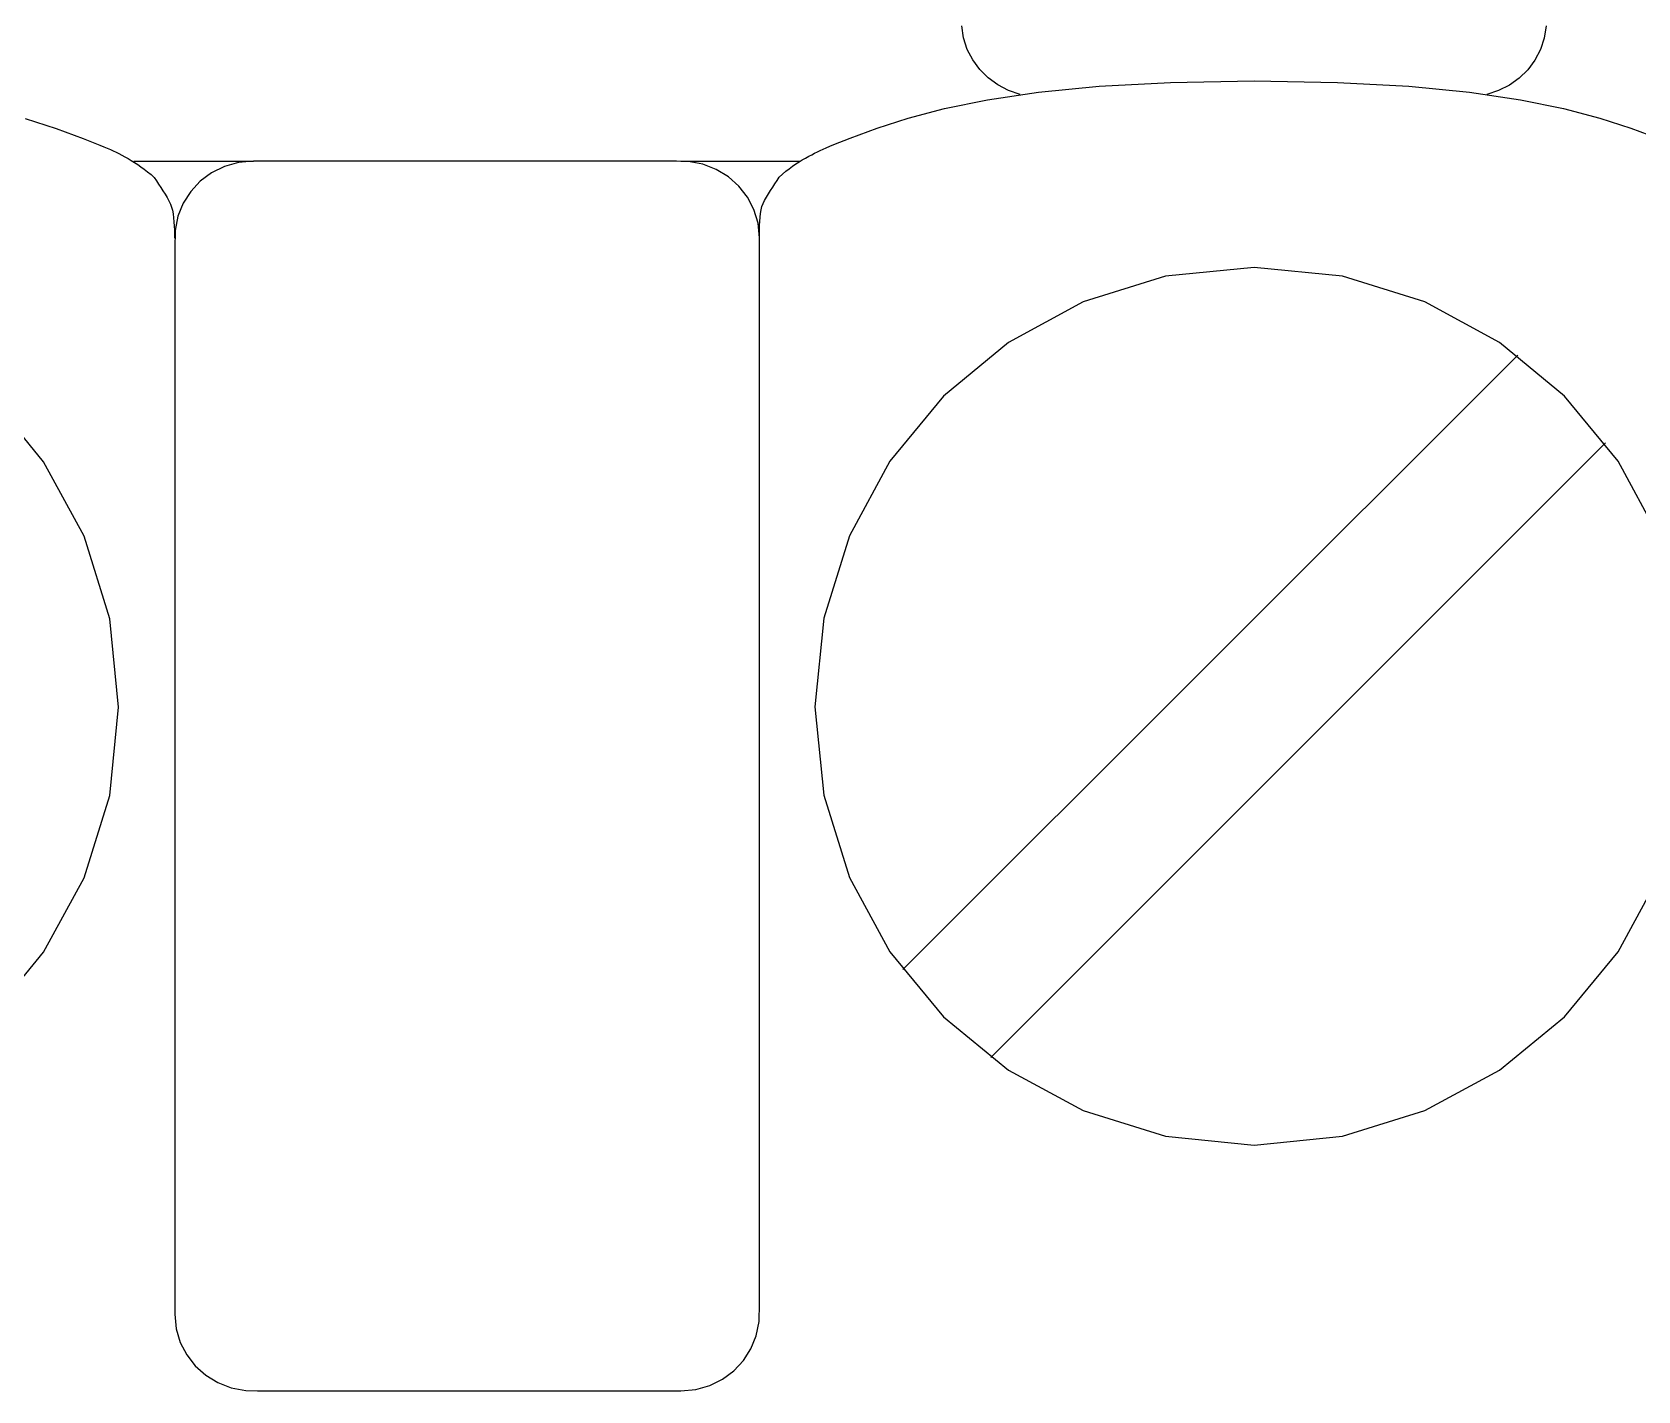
# Model space of a CAD drawing. Extents: x 1 to 47.7, y 0.2 to 35.
# Drawn here: x 28.505 to 29.117, y 10.971 to 11.489 of the extents above; entities that cross this region are included whole.
import ezdxf

# ---------------------------------------------------------------- set-up
doc = ezdxf.new("R2010")
doc.units = 0
doc.header["$MEASUREMENT"] = 0
for name, color, linetype in [('5_1___24__TARGET_LEDS___12', 7, 'CONTINUOUS'), ('6_2___8__INDEPENDENT_INPUT', 7, 'CONTINUOUS'), ('6_3___8__OPTOISO_INDEPENDE', 7, 'CONTINUOUS'), ('6_4___24__OPTOISO_INDEPEND', 7, 'CONTINUOUS'), ('6_5___8__INDEPENDENT_INPUT', 7, 'CONTINUOUS'), ('6_6___8__INDEPENDENT_INPUT', 7, 'CONTINUOUS'), ('6_7___8__OPTOISO_INDEPENDE', 7, 'CONTINUOUS'), ('6_8___8__OPTOISO_INDEPENDE', 7, 'CONTINUOUS')]:
    doc.layers.add(name, color=color, linetype=linetype)

msp = doc.modelspace()

# ---------------------------------------------------------------- linework, layer by layer
at = {"layer": '5_1___24__TARGET_LEDS___12'}
for points in [[(28.88194, 11.46545), (28.8775, 11.46695), (28.87341, 11.46907), (28.86973, 11.47176), (28.86652, 11.47495), (28.86384, 11.47859), (28.86175, 11.48262), (28.86031, 11.48699), (28.8596, 11.49163)], [(29.0823, 11.49161), (29.08157, 11.48695), (29.08012, 11.48257), (29.07801, 11.47853), (29.0753, 11.47488), (29.07205, 11.4717), (29.06833, 11.46902), (29.0642, 11.46692), (29.05972, 11.46545)], [(28.78252, 11.41079), (28.78253, 11.41229), (28.78255, 11.41385), (28.7826, 11.41546), (28.78268, 11.41706), (28.7828, 11.41862), (28.78297, 11.4201), (28.7832, 11.42147), (28.78349, 11.4227), (28.78391, 11.42384), (28.78451, 11.42508), (28.7852, 11.42634), (28.78595, 11.4276), (28.78676, 11.42887), (28.7876, 11.43014), (28.78844, 11.43141), (28.78927, 11.43267), (28.79006, 11.43392), (28.79129, 11.43508), (28.7926, 11.43614), (28.79388, 11.43713), (28.79514, 11.43806), (28.79638, 11.43893), (28.79761, 11.43974), (28.79884, 11.44049), (28.80007, 11.4412), (28.80131, 11.44187), (28.80248, 11.44248), (28.80357, 11.44305), (28.80463, 11.44357), (28.80569, 11.44408), (28.8068, 11.44459), (28.808, 11.44512), (28.80933, 11.44568), (28.81083, 11.4463), (28.81714, 11.44878), (28.82742, 11.45259), (28.83921, 11.45641), (28.85303, 11.46008), (28.86941, 11.46343), (28.88887, 11.46632), (28.91194, 11.46858), (28.93914, 11.47005), (28.971, 11.47057), (29.00286, 11.47005), (29.03006, 11.46858), (29.05313, 11.46632), (29.07258, 11.46343), (29.08896, 11.46008), (29.10278, 11.45641), (29.11456, 11.45259), (29.12484, 11.44878)], [(28.50276, 11.45623), (28.51455, 11.45242), (28.52483, 11.44861), (28.53115, 11.44612), (28.53265, 11.44551), (28.53397, 11.44494), (28.53517, 11.44441), (28.53628, 11.4439), (28.53734, 11.4434), (28.5384, 11.44287), (28.53949, 11.44231), (28.54066, 11.44169), (28.5419, 11.44103), (28.54313, 11.44032), (28.54436, 11.43956), (28.54559, 11.43875), (28.54683, 11.43789), (28.54809, 11.43696), (28.54937, 11.43596), (28.55069, 11.4349), (28.55191, 11.43374), (28.55271, 11.4325), (28.55353, 11.43124), (28.55438, 11.42997), (28.55521, 11.4287), (28.55602, 11.42743), (28.55678, 11.42616), (28.55746, 11.42491), (28.55806, 11.42366), (28.55848, 11.42252), (28.55879, 11.4213), (28.55905, 11.41992), (28.55925, 11.41844), (28.55941, 11.41688), (28.55953, 11.41528), (28.55961, 11.41368), (28.55965, 11.41211), (28.55967, 11.41061)], [(28.54413, 11.44003), (28.58968, 11.44003)], [(28.75253, 11.44003), (28.79808, 11.44003)], [(29.12518, 11.2972), (29.10976, 11.32564), (29.08933, 11.35043), (29.06457, 11.37089), (29.03616, 11.38635), (29.00477, 11.39612), (28.97107, 11.39953), (28.93732, 11.39612), (28.90588, 11.38635), (28.87744, 11.37089), (28.85267, 11.35043), (28.83223, 11.32564), (28.81679, 11.2972), (28.80704, 11.26578), (28.80364, 11.23208), (28.80704, 11.19839), (28.81679, 11.16703), (28.83223, 11.13865), (28.85267, 11.11392), (28.87744, 11.09353), (28.90588, 11.07813), (28.93732, 11.0684), (28.97107, 11.065), (29.00477, 11.0684), (29.03616, 11.07813), (29.06457, 11.09353), (29.08933, 11.11392), (29.10976, 11.13865), (29.12518, 11.16703)], [(28.83722, 11.13184), (29.07149, 11.36611)], [(28.48931, 11.11375), (28.50974, 11.13847), (28.52517, 11.16685), (28.53492, 11.19822), (28.53832, 11.2319), (28.53492, 11.26561), (28.52517, 11.29702), (28.50974, 11.32546), (28.48931, 11.35025)], [(28.87065, 11.09842), (29.10491, 11.33269)]]:
    msp.add_lwpolyline(points, dxfattribs=at)
msp.add_lwpolyline([(28.78252, 11.41079), (28.78198, 11.41635), (28.78043, 11.42156), (28.77796, 11.42631), (28.77468, 11.43052), (28.77068, 11.43408), (28.76607, 11.43689), (28.76095, 11.43886), (28.75542, 11.4399), (28.75091, 11.44003), (28.73911, 11.44003), (28.71856, 11.44003), (28.69244, 11.44003), (28.66393, 11.44003), (28.63622, 11.44003), (28.61248, 11.44003), (28.59591, 11.44003), (28.58968, 11.44003), (28.58398, 11.4395), (28.57864, 11.43799), (28.57376, 11.43558), (28.56945, 11.43238), (28.56579, 11.42849), (28.5629, 11.424), (28.56088, 11.419), (28.55981, 11.41361), (28.55968, 11.40669), (28.55968, 11.37697), (28.55968, 11.32519), (28.55968, 11.25939), (28.55968, 11.18757), (28.55968, 11.11776), (28.55968, 11.05797), (28.55968, 11.01622), (28.55968, 11.00052), (28.56022, 10.99496), (28.56177, 10.98975), (28.56425, 10.985), (28.56753, 10.98079), (28.57153, 10.97723), (28.57614, 10.97442), (28.58126, 10.97245), (28.58679, 10.97141), (28.5913, 10.97128), (28.6031, 10.97128), (28.62366, 10.97128), (28.64978, 10.97128), (28.67828, 10.97128), (28.70599, 10.97128), (28.72973, 10.97128), (28.7463, 10.97128), (28.75253, 10.97128), (28.75823, 10.97181), (28.76357, 10.97332), (28.76845, 10.97573), (28.77276, 10.97893), (28.77641, 10.98282), (28.7793, 10.98731), (28.78133, 10.99231), (28.78239, 10.9977), (28.78252, 11.00461), (28.78252, 11.03434), (28.78252, 11.08611), (28.78252, 11.15192), (28.78252, 11.22373), (28.78252, 11.29354), (28.78252, 11.35333), (28.78252, 11.39509)], close=True, dxfattribs=at)
at = {"layer": '6_2___8__INDEPENDENT_INPUT'}
for points in [[(28.88194, 11.46545), (28.8775, 11.46695), (28.87341, 11.46907), (28.86973, 11.47176), (28.86652, 11.47495), (28.86384, 11.47859), (28.86175, 11.48262), (28.86031, 11.48699), (28.8596, 11.49163)], [(29.0823, 11.49161), (29.08157, 11.48695), (29.08012, 11.48257), (29.07801, 11.47853), (29.0753, 11.47488), (29.07205, 11.4717), (29.06833, 11.46902), (29.0642, 11.46692), (29.05972, 11.46545)], [(28.78252, 11.41079), (28.78253, 11.41229), (28.78255, 11.41385), (28.7826, 11.41546), (28.78268, 11.41706), (28.7828, 11.41862), (28.78297, 11.4201), (28.7832, 11.42147), (28.78349, 11.4227), (28.78391, 11.42384), (28.78451, 11.42508), (28.7852, 11.42634), (28.78595, 11.4276), (28.78676, 11.42887), (28.7876, 11.43014), (28.78844, 11.43141), (28.78927, 11.43267), (28.79006, 11.43392), (28.79129, 11.43508), (28.7926, 11.43614), (28.79388, 11.43713), (28.79514, 11.43806), (28.79638, 11.43893), (28.79761, 11.43974), (28.79884, 11.44049), (28.80007, 11.4412), (28.80131, 11.44187), (28.80248, 11.44248), (28.80357, 11.44305), (28.80463, 11.44357), (28.80569, 11.44408), (28.8068, 11.44459), (28.808, 11.44512), (28.80933, 11.44568), (28.81083, 11.4463), (28.81714, 11.44878), (28.82742, 11.45259), (28.83921, 11.45641), (28.85303, 11.46008), (28.86941, 11.46343), (28.88887, 11.46632), (28.91194, 11.46858), (28.93914, 11.47005), (28.971, 11.47057), (29.00286, 11.47005), (29.03006, 11.46858), (29.05313, 11.46632), (29.07258, 11.46343), (29.08896, 11.46008), (29.10278, 11.45641), (29.11456, 11.45259), (29.12484, 11.44878)], [(28.50276, 11.45623), (28.51455, 11.45242), (28.52483, 11.44861), (28.53115, 11.44612), (28.53265, 11.44551), (28.53397, 11.44494), (28.53517, 11.44441), (28.53628, 11.4439), (28.53734, 11.4434), (28.5384, 11.44287), (28.53949, 11.44231), (28.54066, 11.44169), (28.5419, 11.44103), (28.54313, 11.44032), (28.54436, 11.43956), (28.54559, 11.43875), (28.54683, 11.43789), (28.54809, 11.43696), (28.54937, 11.43596), (28.55069, 11.4349), (28.55191, 11.43374), (28.55271, 11.4325), (28.55353, 11.43124), (28.55438, 11.42997), (28.55521, 11.4287), (28.55602, 11.42743), (28.55678, 11.42616), (28.55746, 11.42491), (28.55806, 11.42366), (28.55848, 11.42252), (28.55879, 11.4213), (28.55905, 11.41992), (28.55925, 11.41844), (28.55941, 11.41688), (28.55953, 11.41528), (28.55961, 11.41368), (28.55965, 11.41211), (28.55967, 11.41061)], [(28.54413, 11.44003), (28.58968, 11.44003)], [(28.75253, 11.44003), (28.79808, 11.44003)], [(29.12518, 11.2972), (29.10976, 11.32564), (29.08933, 11.35043), (29.06457, 11.37089), (29.03616, 11.38635), (29.00477, 11.39612), (28.97107, 11.39953), (28.93732, 11.39612), (28.90588, 11.38635), (28.87744, 11.37089), (28.85267, 11.35043), (28.83223, 11.32564), (28.81679, 11.2972), (28.80704, 11.26578), (28.80364, 11.23208), (28.80704, 11.19839), (28.81679, 11.16703), (28.83223, 11.13865), (28.85267, 11.11392), (28.87744, 11.09353), (28.90588, 11.07813), (28.93732, 11.0684), (28.97107, 11.065), (29.00477, 11.0684), (29.03616, 11.07813), (29.06457, 11.09353), (29.08933, 11.11392), (29.10976, 11.13865), (29.12518, 11.16703)], [(28.83722, 11.13184), (29.07149, 11.36611)], [(28.48931, 11.11375), (28.50974, 11.13847), (28.52517, 11.16685), (28.53492, 11.19822), (28.53832, 11.2319), (28.53492, 11.26561), (28.52517, 11.29702), (28.50974, 11.32546), (28.48931, 11.35025)], [(28.87065, 11.09842), (29.10491, 11.33269)]]:
    msp.add_lwpolyline(points, dxfattribs=at)
msp.add_lwpolyline([(28.78252, 11.41079), (28.78198, 11.41635), (28.78043, 11.42156), (28.77796, 11.42631), (28.77468, 11.43052), (28.77068, 11.43408), (28.76607, 11.43689), (28.76095, 11.43886), (28.75542, 11.4399), (28.75091, 11.44003), (28.73911, 11.44003), (28.71856, 11.44003), (28.69244, 11.44003), (28.66393, 11.44003), (28.63622, 11.44003), (28.61248, 11.44003), (28.59591, 11.44003), (28.58968, 11.44003), (28.58398, 11.4395), (28.57864, 11.43799), (28.57376, 11.43558), (28.56945, 11.43238), (28.56579, 11.42849), (28.5629, 11.424), (28.56088, 11.419), (28.55981, 11.41361), (28.55968, 11.40669), (28.55968, 11.37697), (28.55968, 11.32519), (28.55968, 11.25939), (28.55968, 11.18757), (28.55968, 11.11776), (28.55968, 11.05797), (28.55968, 11.01622), (28.55968, 11.00052), (28.56022, 10.99496), (28.56177, 10.98975), (28.56425, 10.985), (28.56753, 10.98079), (28.57153, 10.97723), (28.57614, 10.97442), (28.58126, 10.97245), (28.58679, 10.97141), (28.5913, 10.97128), (28.6031, 10.97128), (28.62366, 10.97128), (28.64978, 10.97128), (28.67828, 10.97128), (28.70599, 10.97128), (28.72973, 10.97128), (28.7463, 10.97128), (28.75253, 10.97128), (28.75823, 10.97181), (28.76357, 10.97332), (28.76845, 10.97573), (28.77276, 10.97893), (28.77641, 10.98282), (28.7793, 10.98731), (28.78133, 10.99231), (28.78239, 10.9977), (28.78252, 11.00461), (28.78252, 11.03434), (28.78252, 11.08611), (28.78252, 11.15192), (28.78252, 11.22373), (28.78252, 11.29354), (28.78252, 11.35333), (28.78252, 11.39509)], close=True, dxfattribs=at)
at = {"layer": '6_3___8__OPTOISO_INDEPENDE'}
for points in [[(28.88194, 11.46545), (28.8775, 11.46695), (28.87341, 11.46907), (28.86973, 11.47176), (28.86652, 11.47495), (28.86384, 11.47859), (28.86175, 11.48262), (28.86031, 11.48699), (28.8596, 11.49163)], [(29.0823, 11.49161), (29.08157, 11.48695), (29.08012, 11.48257), (29.07801, 11.47853), (29.0753, 11.47488), (29.07205, 11.4717), (29.06833, 11.46902), (29.0642, 11.46692), (29.05972, 11.46545)], [(28.78252, 11.41079), (28.78253, 11.41229), (28.78255, 11.41385), (28.7826, 11.41546), (28.78268, 11.41706), (28.7828, 11.41862), (28.78297, 11.4201), (28.7832, 11.42147), (28.78349, 11.4227), (28.78391, 11.42384), (28.78451, 11.42508), (28.7852, 11.42634), (28.78595, 11.4276), (28.78676, 11.42887), (28.7876, 11.43014), (28.78844, 11.43141), (28.78927, 11.43267), (28.79006, 11.43392), (28.79129, 11.43508), (28.7926, 11.43614), (28.79388, 11.43713), (28.79514, 11.43806), (28.79638, 11.43893), (28.79761, 11.43974), (28.79884, 11.44049), (28.80007, 11.4412), (28.80131, 11.44187), (28.80248, 11.44248), (28.80357, 11.44305), (28.80463, 11.44357), (28.80569, 11.44408), (28.8068, 11.44459), (28.808, 11.44512), (28.80933, 11.44568), (28.81083, 11.4463), (28.81714, 11.44878), (28.82742, 11.45259), (28.83921, 11.45641), (28.85303, 11.46008), (28.86941, 11.46343), (28.88887, 11.46632), (28.91194, 11.46858), (28.93914, 11.47005), (28.971, 11.47057), (29.00286, 11.47005), (29.03006, 11.46858), (29.05313, 11.46632), (29.07258, 11.46343), (29.08896, 11.46008), (29.10278, 11.45641), (29.11456, 11.45259), (29.12484, 11.44878)], [(28.50276, 11.45623), (28.51455, 11.45242), (28.52483, 11.44861), (28.53115, 11.44612), (28.53265, 11.44551), (28.53397, 11.44494), (28.53517, 11.44441), (28.53628, 11.4439), (28.53734, 11.4434), (28.5384, 11.44287), (28.53949, 11.44231), (28.54066, 11.44169), (28.5419, 11.44103), (28.54313, 11.44032), (28.54436, 11.43956), (28.54559, 11.43875), (28.54683, 11.43789), (28.54809, 11.43696), (28.54937, 11.43596), (28.55069, 11.4349), (28.55191, 11.43374), (28.55271, 11.4325), (28.55353, 11.43124), (28.55438, 11.42997), (28.55521, 11.4287), (28.55602, 11.42743), (28.55678, 11.42616), (28.55746, 11.42491), (28.55806, 11.42366), (28.55848, 11.42252), (28.55879, 11.4213), (28.55905, 11.41992), (28.55925, 11.41844), (28.55941, 11.41688), (28.55953, 11.41528), (28.55961, 11.41368), (28.55965, 11.41211), (28.55967, 11.41061)], [(28.54413, 11.44003), (28.58968, 11.44003)], [(28.75253, 11.44003), (28.79808, 11.44003)], [(29.12518, 11.2972), (29.10976, 11.32564), (29.08933, 11.35043), (29.06457, 11.37089), (29.03616, 11.38635), (29.00477, 11.39612), (28.97107, 11.39953), (28.93732, 11.39612), (28.90588, 11.38635), (28.87744, 11.37089), (28.85267, 11.35043), (28.83223, 11.32564), (28.81679, 11.2972), (28.80704, 11.26578), (28.80364, 11.23208), (28.80704, 11.19839), (28.81679, 11.16703), (28.83223, 11.13865), (28.85267, 11.11392), (28.87744, 11.09353), (28.90588, 11.07813), (28.93732, 11.0684), (28.97107, 11.065), (29.00477, 11.0684), (29.03616, 11.07813), (29.06457, 11.09353), (29.08933, 11.11392), (29.10976, 11.13865), (29.12518, 11.16703)], [(28.83722, 11.13184), (29.07149, 11.36611)], [(28.48931, 11.11375), (28.50974, 11.13847), (28.52517, 11.16685), (28.53492, 11.19822), (28.53832, 11.2319), (28.53492, 11.26561), (28.52517, 11.29702), (28.50974, 11.32546), (28.48931, 11.35025)], [(28.87065, 11.09842), (29.10491, 11.33269)]]:
    msp.add_lwpolyline(points, dxfattribs=at)
msp.add_lwpolyline([(28.78252, 11.41079), (28.78198, 11.41635), (28.78043, 11.42156), (28.77796, 11.42631), (28.77468, 11.43052), (28.77068, 11.43408), (28.76607, 11.43689), (28.76095, 11.43886), (28.75542, 11.4399), (28.75091, 11.44003), (28.73911, 11.44003), (28.71856, 11.44003), (28.69244, 11.44003), (28.66393, 11.44003), (28.63622, 11.44003), (28.61248, 11.44003), (28.59591, 11.44003), (28.58968, 11.44003), (28.58398, 11.4395), (28.57864, 11.43799), (28.57376, 11.43558), (28.56945, 11.43238), (28.56579, 11.42849), (28.5629, 11.424), (28.56088, 11.419), (28.55981, 11.41361), (28.55968, 11.40669), (28.55968, 11.37697), (28.55968, 11.32519), (28.55968, 11.25939), (28.55968, 11.18757), (28.55968, 11.11776), (28.55968, 11.05797), (28.55968, 11.01622), (28.55968, 11.00052), (28.56022, 10.99496), (28.56177, 10.98975), (28.56425, 10.985), (28.56753, 10.98079), (28.57153, 10.97723), (28.57614, 10.97442), (28.58126, 10.97245), (28.58679, 10.97141), (28.5913, 10.97128), (28.6031, 10.97128), (28.62366, 10.97128), (28.64978, 10.97128), (28.67828, 10.97128), (28.70599, 10.97128), (28.72973, 10.97128), (28.7463, 10.97128), (28.75253, 10.97128), (28.75823, 10.97181), (28.76357, 10.97332), (28.76845, 10.97573), (28.77276, 10.97893), (28.77641, 10.98282), (28.7793, 10.98731), (28.78133, 10.99231), (28.78239, 10.9977), (28.78252, 11.00461), (28.78252, 11.03434), (28.78252, 11.08611), (28.78252, 11.15192), (28.78252, 11.22373), (28.78252, 11.29354), (28.78252, 11.35333), (28.78252, 11.39509)], close=True, dxfattribs=at)
at = {"layer": '6_4___24__OPTOISO_INDEPEND'}
for points in [[(28.88194, 11.46545), (28.8775, 11.46695), (28.87341, 11.46907), (28.86973, 11.47176), (28.86652, 11.47495), (28.86384, 11.47859), (28.86175, 11.48262), (28.86031, 11.48699), (28.8596, 11.49163)], [(29.0823, 11.49161), (29.08157, 11.48695), (29.08012, 11.48257), (29.07801, 11.47853), (29.0753, 11.47488), (29.07205, 11.4717), (29.06833, 11.46902), (29.0642, 11.46692), (29.05972, 11.46545)], [(28.78252, 11.41079), (28.78253, 11.41229), (28.78255, 11.41385), (28.7826, 11.41546), (28.78268, 11.41706), (28.7828, 11.41862), (28.78297, 11.4201), (28.7832, 11.42147), (28.78349, 11.4227), (28.78391, 11.42384), (28.78451, 11.42508), (28.7852, 11.42634), (28.78595, 11.4276), (28.78676, 11.42887), (28.7876, 11.43014), (28.78844, 11.43141), (28.78927, 11.43267), (28.79006, 11.43392), (28.79129, 11.43508), (28.7926, 11.43614), (28.79388, 11.43713), (28.79514, 11.43806), (28.79638, 11.43893), (28.79761, 11.43974), (28.79884, 11.44049), (28.80007, 11.4412), (28.80131, 11.44187), (28.80248, 11.44248), (28.80357, 11.44305), (28.80463, 11.44357), (28.80569, 11.44408), (28.8068, 11.44459), (28.808, 11.44512), (28.80933, 11.44568), (28.81083, 11.4463), (28.81714, 11.44878), (28.82742, 11.45259), (28.83921, 11.45641), (28.85303, 11.46008), (28.86941, 11.46343), (28.88887, 11.46632), (28.91194, 11.46858), (28.93914, 11.47005), (28.971, 11.47057), (29.00286, 11.47005), (29.03006, 11.46858), (29.05313, 11.46632), (29.07258, 11.46343), (29.08896, 11.46008), (29.10278, 11.45641), (29.11456, 11.45259), (29.12484, 11.44878)], [(28.50276, 11.45623), (28.51455, 11.45242), (28.52483, 11.44861), (28.53115, 11.44612), (28.53265, 11.44551), (28.53397, 11.44494), (28.53517, 11.44441), (28.53628, 11.4439), (28.53734, 11.4434), (28.5384, 11.44287), (28.53949, 11.44231), (28.54066, 11.44169), (28.5419, 11.44103), (28.54313, 11.44032), (28.54436, 11.43956), (28.54559, 11.43875), (28.54683, 11.43789), (28.54809, 11.43696), (28.54937, 11.43596), (28.55069, 11.4349), (28.55191, 11.43374), (28.55271, 11.4325), (28.55353, 11.43124), (28.55438, 11.42997), (28.55521, 11.4287), (28.55602, 11.42743), (28.55678, 11.42616), (28.55746, 11.42491), (28.55806, 11.42366), (28.55848, 11.42252), (28.55879, 11.4213), (28.55905, 11.41992), (28.55925, 11.41844), (28.55941, 11.41688), (28.55953, 11.41528), (28.55961, 11.41368), (28.55965, 11.41211), (28.55967, 11.41061)], [(28.54413, 11.44003), (28.58968, 11.44003)], [(28.75253, 11.44003), (28.79808, 11.44003)], [(29.12518, 11.2972), (29.10976, 11.32564), (29.08933, 11.35043), (29.06457, 11.37089), (29.03616, 11.38635), (29.00477, 11.39612), (28.97107, 11.39953), (28.93732, 11.39612), (28.90588, 11.38635), (28.87744, 11.37089), (28.85267, 11.35043), (28.83223, 11.32564), (28.81679, 11.2972), (28.80704, 11.26578), (28.80364, 11.23208), (28.80704, 11.19839), (28.81679, 11.16703), (28.83223, 11.13865), (28.85267, 11.11392), (28.87744, 11.09353), (28.90588, 11.07813), (28.93732, 11.0684), (28.97107, 11.065), (29.00477, 11.0684), (29.03616, 11.07813), (29.06457, 11.09353), (29.08933, 11.11392), (29.10976, 11.13865), (29.12518, 11.16703)], [(28.83722, 11.13184), (29.07149, 11.36611)], [(28.48931, 11.11375), (28.50974, 11.13847), (28.52517, 11.16685), (28.53492, 11.19822), (28.53832, 11.2319), (28.53492, 11.26561), (28.52517, 11.29702), (28.50974, 11.32546), (28.48931, 11.35025)], [(28.87065, 11.09842), (29.10491, 11.33269)]]:
    msp.add_lwpolyline(points, dxfattribs=at)
msp.add_lwpolyline([(28.78252, 11.41079), (28.78198, 11.41635), (28.78043, 11.42156), (28.77796, 11.42631), (28.77468, 11.43052), (28.77068, 11.43408), (28.76607, 11.43689), (28.76095, 11.43886), (28.75542, 11.4399), (28.75091, 11.44003), (28.73911, 11.44003), (28.71856, 11.44003), (28.69244, 11.44003), (28.66393, 11.44003), (28.63622, 11.44003), (28.61248, 11.44003), (28.59591, 11.44003), (28.58968, 11.44003), (28.58398, 11.4395), (28.57864, 11.43799), (28.57376, 11.43558), (28.56945, 11.43238), (28.56579, 11.42849), (28.5629, 11.424), (28.56088, 11.419), (28.55981, 11.41361), (28.55968, 11.40669), (28.55968, 11.37697), (28.55968, 11.32519), (28.55968, 11.25939), (28.55968, 11.18757), (28.55968, 11.11776), (28.55968, 11.05797), (28.55968, 11.01622), (28.55968, 11.00052), (28.56022, 10.99496), (28.56177, 10.98975), (28.56425, 10.985), (28.56753, 10.98079), (28.57153, 10.97723), (28.57614, 10.97442), (28.58126, 10.97245), (28.58679, 10.97141), (28.5913, 10.97128), (28.6031, 10.97128), (28.62366, 10.97128), (28.64978, 10.97128), (28.67828, 10.97128), (28.70599, 10.97128), (28.72973, 10.97128), (28.7463, 10.97128), (28.75253, 10.97128), (28.75823, 10.97181), (28.76357, 10.97332), (28.76845, 10.97573), (28.77276, 10.97893), (28.77641, 10.98282), (28.7793, 10.98731), (28.78133, 10.99231), (28.78239, 10.9977), (28.78252, 11.00461), (28.78252, 11.03434), (28.78252, 11.08611), (28.78252, 11.15192), (28.78252, 11.22373), (28.78252, 11.29354), (28.78252, 11.35333), (28.78252, 11.39509)], close=True, dxfattribs=at)
at = {"layer": '6_5___8__INDEPENDENT_INPUT'}
for points in [[(28.88194, 11.46545), (28.8775, 11.46695), (28.87341, 11.46907), (28.86973, 11.47176), (28.86652, 11.47495), (28.86384, 11.47859), (28.86175, 11.48262), (28.86031, 11.48699), (28.8596, 11.49163)], [(29.0823, 11.49161), (29.08157, 11.48695), (29.08012, 11.48257), (29.07801, 11.47853), (29.0753, 11.47488), (29.07205, 11.4717), (29.06833, 11.46902), (29.0642, 11.46692), (29.05972, 11.46545)], [(28.78252, 11.41079), (28.78253, 11.41229), (28.78255, 11.41385), (28.7826, 11.41546), (28.78268, 11.41706), (28.7828, 11.41862), (28.78297, 11.4201), (28.7832, 11.42147), (28.78349, 11.4227), (28.78391, 11.42384), (28.78451, 11.42508), (28.7852, 11.42634), (28.78595, 11.4276), (28.78676, 11.42887), (28.7876, 11.43014), (28.78844, 11.43141), (28.78927, 11.43267), (28.79006, 11.43392), (28.79129, 11.43508), (28.7926, 11.43614), (28.79388, 11.43713), (28.79514, 11.43806), (28.79638, 11.43893), (28.79761, 11.43974), (28.79884, 11.44049), (28.80007, 11.4412), (28.80131, 11.44187), (28.80248, 11.44248), (28.80357, 11.44305), (28.80463, 11.44357), (28.80569, 11.44408), (28.8068, 11.44459), (28.808, 11.44512), (28.80933, 11.44568), (28.81083, 11.4463), (28.81714, 11.44878), (28.82742, 11.45259), (28.83921, 11.45641), (28.85303, 11.46008), (28.86941, 11.46343), (28.88887, 11.46632), (28.91194, 11.46858), (28.93914, 11.47005), (28.971, 11.47057), (29.00286, 11.47005), (29.03006, 11.46858), (29.05313, 11.46632), (29.07258, 11.46343), (29.08896, 11.46008), (29.10278, 11.45641), (29.11456, 11.45259), (29.12484, 11.44878)], [(28.50276, 11.45623), (28.51455, 11.45242), (28.52483, 11.44861), (28.53115, 11.44612), (28.53265, 11.44551), (28.53397, 11.44494), (28.53517, 11.44441), (28.53628, 11.4439), (28.53734, 11.4434), (28.5384, 11.44287), (28.53949, 11.44231), (28.54066, 11.44169), (28.5419, 11.44103), (28.54313, 11.44032), (28.54436, 11.43956), (28.54559, 11.43875), (28.54683, 11.43789), (28.54809, 11.43696), (28.54937, 11.43596), (28.55069, 11.4349), (28.55191, 11.43374), (28.55271, 11.4325), (28.55353, 11.43124), (28.55438, 11.42997), (28.55521, 11.4287), (28.55602, 11.42743), (28.55678, 11.42616), (28.55746, 11.42491), (28.55806, 11.42366), (28.55848, 11.42252), (28.55879, 11.4213), (28.55905, 11.41992), (28.55925, 11.41844), (28.55941, 11.41688), (28.55953, 11.41528), (28.55961, 11.41368), (28.55965, 11.41211), (28.55967, 11.41061)], [(28.54413, 11.44003), (28.58968, 11.44003)], [(28.75253, 11.44003), (28.79808, 11.44003)], [(29.12518, 11.2972), (29.10976, 11.32564), (29.08933, 11.35043), (29.06457, 11.37089), (29.03616, 11.38635), (29.00477, 11.39612), (28.97107, 11.39953), (28.93732, 11.39612), (28.90588, 11.38635), (28.87744, 11.37089), (28.85267, 11.35043), (28.83223, 11.32564), (28.81679, 11.2972), (28.80704, 11.26578), (28.80364, 11.23208), (28.80704, 11.19839), (28.81679, 11.16703), (28.83223, 11.13865), (28.85267, 11.11392), (28.87744, 11.09353), (28.90588, 11.07813), (28.93732, 11.0684), (28.97107, 11.065), (29.00477, 11.0684), (29.03616, 11.07813), (29.06457, 11.09353), (29.08933, 11.11392), (29.10976, 11.13865), (29.12518, 11.16703)], [(28.83722, 11.13184), (29.07149, 11.36611)], [(28.48931, 11.11375), (28.50974, 11.13847), (28.52517, 11.16685), (28.53492, 11.19822), (28.53832, 11.2319), (28.53492, 11.26561), (28.52517, 11.29702), (28.50974, 11.32546), (28.48931, 11.35025)], [(28.87065, 11.09842), (29.10491, 11.33269)]]:
    msp.add_lwpolyline(points, dxfattribs=at)
msp.add_lwpolyline([(28.78252, 11.41079), (28.78198, 11.41635), (28.78043, 11.42156), (28.77796, 11.42631), (28.77468, 11.43052), (28.77068, 11.43408), (28.76607, 11.43689), (28.76095, 11.43886), (28.75542, 11.4399), (28.75091, 11.44003), (28.73911, 11.44003), (28.71856, 11.44003), (28.69244, 11.44003), (28.66393, 11.44003), (28.63622, 11.44003), (28.61248, 11.44003), (28.59591, 11.44003), (28.58968, 11.44003), (28.58398, 11.4395), (28.57864, 11.43799), (28.57376, 11.43558), (28.56945, 11.43238), (28.56579, 11.42849), (28.5629, 11.424), (28.56088, 11.419), (28.55981, 11.41361), (28.55968, 11.40669), (28.55968, 11.37697), (28.55968, 11.32519), (28.55968, 11.25939), (28.55968, 11.18757), (28.55968, 11.11776), (28.55968, 11.05797), (28.55968, 11.01622), (28.55968, 11.00052), (28.56022, 10.99496), (28.56177, 10.98975), (28.56425, 10.985), (28.56753, 10.98079), (28.57153, 10.97723), (28.57614, 10.97442), (28.58126, 10.97245), (28.58679, 10.97141), (28.5913, 10.97128), (28.6031, 10.97128), (28.62366, 10.97128), (28.64978, 10.97128), (28.67828, 10.97128), (28.70599, 10.97128), (28.72973, 10.97128), (28.7463, 10.97128), (28.75253, 10.97128), (28.75823, 10.97181), (28.76357, 10.97332), (28.76845, 10.97573), (28.77276, 10.97893), (28.77641, 10.98282), (28.7793, 10.98731), (28.78133, 10.99231), (28.78239, 10.9977), (28.78252, 11.00461), (28.78252, 11.03434), (28.78252, 11.08611), (28.78252, 11.15192), (28.78252, 11.22373), (28.78252, 11.29354), (28.78252, 11.35333), (28.78252, 11.39509)], close=True, dxfattribs=at)
at = {"layer": '6_6___8__INDEPENDENT_INPUT'}
for points in [[(28.88194, 11.46545), (28.8775, 11.46695), (28.87341, 11.46907), (28.86973, 11.47176), (28.86652, 11.47495), (28.86384, 11.47859), (28.86175, 11.48262), (28.86031, 11.48699), (28.8596, 11.49163)], [(29.0823, 11.49161), (29.08157, 11.48695), (29.08012, 11.48257), (29.07801, 11.47853), (29.0753, 11.47488), (29.07205, 11.4717), (29.06833, 11.46902), (29.0642, 11.46692), (29.05972, 11.46545)], [(28.78252, 11.41079), (28.78253, 11.41229), (28.78255, 11.41385), (28.7826, 11.41546), (28.78268, 11.41706), (28.7828, 11.41862), (28.78297, 11.4201), (28.7832, 11.42147), (28.78349, 11.4227), (28.78391, 11.42384), (28.78451, 11.42508), (28.7852, 11.42634), (28.78595, 11.4276), (28.78676, 11.42887), (28.7876, 11.43014), (28.78844, 11.43141), (28.78927, 11.43267), (28.79006, 11.43392), (28.79129, 11.43508), (28.7926, 11.43614), (28.79388, 11.43713), (28.79514, 11.43806), (28.79638, 11.43893), (28.79761, 11.43974), (28.79884, 11.44049), (28.80007, 11.4412), (28.80131, 11.44187), (28.80248, 11.44248), (28.80357, 11.44305), (28.80463, 11.44357), (28.80569, 11.44408), (28.8068, 11.44459), (28.808, 11.44512), (28.80933, 11.44568), (28.81083, 11.4463), (28.81714, 11.44878), (28.82742, 11.45259), (28.83921, 11.45641), (28.85303, 11.46008), (28.86941, 11.46343), (28.88887, 11.46632), (28.91194, 11.46858), (28.93914, 11.47005), (28.971, 11.47057), (29.00286, 11.47005), (29.03006, 11.46858), (29.05313, 11.46632), (29.07258, 11.46343), (29.08896, 11.46008), (29.10278, 11.45641), (29.11456, 11.45259), (29.12484, 11.44878)], [(28.50276, 11.45623), (28.51455, 11.45242), (28.52483, 11.44861), (28.53115, 11.44612), (28.53265, 11.44551), (28.53397, 11.44494), (28.53517, 11.44441), (28.53628, 11.4439), (28.53734, 11.4434), (28.5384, 11.44287), (28.53949, 11.44231), (28.54066, 11.44169), (28.5419, 11.44103), (28.54313, 11.44032), (28.54436, 11.43956), (28.54559, 11.43875), (28.54683, 11.43789), (28.54809, 11.43696), (28.54937, 11.43596), (28.55069, 11.4349), (28.55191, 11.43374), (28.55271, 11.4325), (28.55353, 11.43124), (28.55438, 11.42997), (28.55521, 11.4287), (28.55602, 11.42743), (28.55678, 11.42616), (28.55746, 11.42491), (28.55806, 11.42366), (28.55848, 11.42252), (28.55879, 11.4213), (28.55905, 11.41992), (28.55925, 11.41844), (28.55941, 11.41688), (28.55953, 11.41528), (28.55961, 11.41368), (28.55965, 11.41211), (28.55967, 11.41061)], [(28.54413, 11.44003), (28.58968, 11.44003)], [(28.75253, 11.44003), (28.79808, 11.44003)], [(29.12518, 11.2972), (29.10976, 11.32564), (29.08933, 11.35043), (29.06457, 11.37089), (29.03616, 11.38635), (29.00477, 11.39612), (28.97107, 11.39953), (28.93732, 11.39612), (28.90588, 11.38635), (28.87744, 11.37089), (28.85267, 11.35043), (28.83223, 11.32564), (28.81679, 11.2972), (28.80704, 11.26578), (28.80364, 11.23208), (28.80704, 11.19839), (28.81679, 11.16703), (28.83223, 11.13865), (28.85267, 11.11392), (28.87744, 11.09353), (28.90588, 11.07813), (28.93732, 11.0684), (28.97107, 11.065), (29.00477, 11.0684), (29.03616, 11.07813), (29.06457, 11.09353), (29.08933, 11.11392), (29.10976, 11.13865), (29.12518, 11.16703)], [(28.83722, 11.13184), (29.07149, 11.36611)], [(28.48931, 11.11375), (28.50974, 11.13847), (28.52517, 11.16685), (28.53492, 11.19822), (28.53832, 11.2319), (28.53492, 11.26561), (28.52517, 11.29702), (28.50974, 11.32546), (28.48931, 11.35025)], [(28.87065, 11.09842), (29.10491, 11.33269)]]:
    msp.add_lwpolyline(points, dxfattribs=at)
msp.add_lwpolyline([(28.78252, 11.41079), (28.78198, 11.41635), (28.78043, 11.42156), (28.77796, 11.42631), (28.77468, 11.43052), (28.77068, 11.43408), (28.76607, 11.43689), (28.76095, 11.43886), (28.75542, 11.4399), (28.75091, 11.44003), (28.73911, 11.44003), (28.71856, 11.44003), (28.69244, 11.44003), (28.66393, 11.44003), (28.63622, 11.44003), (28.61248, 11.44003), (28.59591, 11.44003), (28.58968, 11.44003), (28.58398, 11.4395), (28.57864, 11.43799), (28.57376, 11.43558), (28.56945, 11.43238), (28.56579, 11.42849), (28.5629, 11.424), (28.56088, 11.419), (28.55981, 11.41361), (28.55968, 11.40669), (28.55968, 11.37697), (28.55968, 11.32519), (28.55968, 11.25939), (28.55968, 11.18757), (28.55968, 11.11776), (28.55968, 11.05797), (28.55968, 11.01622), (28.55968, 11.00052), (28.56022, 10.99496), (28.56177, 10.98975), (28.56425, 10.985), (28.56753, 10.98079), (28.57153, 10.97723), (28.57614, 10.97442), (28.58126, 10.97245), (28.58679, 10.97141), (28.5913, 10.97128), (28.6031, 10.97128), (28.62366, 10.97128), (28.64978, 10.97128), (28.67828, 10.97128), (28.70599, 10.97128), (28.72973, 10.97128), (28.7463, 10.97128), (28.75253, 10.97128), (28.75823, 10.97181), (28.76357, 10.97332), (28.76845, 10.97573), (28.77276, 10.97893), (28.77641, 10.98282), (28.7793, 10.98731), (28.78133, 10.99231), (28.78239, 10.9977), (28.78252, 11.00461), (28.78252, 11.03434), (28.78252, 11.08611), (28.78252, 11.15192), (28.78252, 11.22373), (28.78252, 11.29354), (28.78252, 11.35333), (28.78252, 11.39509)], close=True, dxfattribs=at)
at = {"layer": '6_7___8__OPTOISO_INDEPENDE'}
for points in [[(28.88194, 11.46545), (28.8775, 11.46695), (28.87341, 11.46907), (28.86973, 11.47176), (28.86652, 11.47495), (28.86384, 11.47859), (28.86175, 11.48262), (28.86031, 11.48699), (28.8596, 11.49163)], [(29.0823, 11.49161), (29.08157, 11.48695), (29.08012, 11.48257), (29.07801, 11.47853), (29.0753, 11.47488), (29.07205, 11.4717), (29.06833, 11.46902), (29.0642, 11.46692), (29.05972, 11.46545)], [(28.78252, 11.41079), (28.78253, 11.41229), (28.78255, 11.41385), (28.7826, 11.41546), (28.78268, 11.41706), (28.7828, 11.41862), (28.78297, 11.4201), (28.7832, 11.42147), (28.78349, 11.4227), (28.78391, 11.42384), (28.78451, 11.42508), (28.7852, 11.42634), (28.78595, 11.4276), (28.78676, 11.42887), (28.7876, 11.43014), (28.78844, 11.43141), (28.78927, 11.43267), (28.79006, 11.43392), (28.79129, 11.43508), (28.7926, 11.43614), (28.79388, 11.43713), (28.79514, 11.43806), (28.79638, 11.43893), (28.79761, 11.43974), (28.79884, 11.44049), (28.80007, 11.4412), (28.80131, 11.44187), (28.80248, 11.44248), (28.80357, 11.44305), (28.80463, 11.44357), (28.80569, 11.44408), (28.8068, 11.44459), (28.808, 11.44512), (28.80933, 11.44568), (28.81083, 11.4463), (28.81714, 11.44878), (28.82742, 11.45259), (28.83921, 11.45641), (28.85303, 11.46008), (28.86941, 11.46343), (28.88887, 11.46632), (28.91194, 11.46858), (28.93914, 11.47005), (28.971, 11.47057), (29.00286, 11.47005), (29.03006, 11.46858), (29.05313, 11.46632), (29.07258, 11.46343), (29.08896, 11.46008), (29.10278, 11.45641), (29.11456, 11.45259), (29.12484, 11.44878)], [(28.50276, 11.45623), (28.51455, 11.45242), (28.52483, 11.44861), (28.53115, 11.44612), (28.53265, 11.44551), (28.53397, 11.44494), (28.53517, 11.44441), (28.53628, 11.4439), (28.53734, 11.4434), (28.5384, 11.44287), (28.53949, 11.44231), (28.54066, 11.44169), (28.5419, 11.44103), (28.54313, 11.44032), (28.54436, 11.43956), (28.54559, 11.43875), (28.54683, 11.43789), (28.54809, 11.43696), (28.54937, 11.43596), (28.55069, 11.4349), (28.55191, 11.43374), (28.55271, 11.4325), (28.55353, 11.43124), (28.55438, 11.42997), (28.55521, 11.4287), (28.55602, 11.42743), (28.55678, 11.42616), (28.55746, 11.42491), (28.55806, 11.42366), (28.55848, 11.42252), (28.55879, 11.4213), (28.55905, 11.41992), (28.55925, 11.41844), (28.55941, 11.41688), (28.55953, 11.41528), (28.55961, 11.41368), (28.55965, 11.41211), (28.55967, 11.41061)], [(28.54413, 11.44003), (28.58968, 11.44003)], [(28.75253, 11.44003), (28.79808, 11.44003)], [(29.12518, 11.2972), (29.10976, 11.32564), (29.08933, 11.35043), (29.06457, 11.37089), (29.03616, 11.38635), (29.00477, 11.39612), (28.97107, 11.39953), (28.93732, 11.39612), (28.90588, 11.38635), (28.87744, 11.37089), (28.85267, 11.35043), (28.83223, 11.32564), (28.81679, 11.2972), (28.80704, 11.26578), (28.80364, 11.23208), (28.80704, 11.19839), (28.81679, 11.16703), (28.83223, 11.13865), (28.85267, 11.11392), (28.87744, 11.09353), (28.90588, 11.07813), (28.93732, 11.0684), (28.97107, 11.065), (29.00477, 11.0684), (29.03616, 11.07813), (29.06457, 11.09353), (29.08933, 11.11392), (29.10976, 11.13865), (29.12518, 11.16703)], [(28.83722, 11.13184), (29.07149, 11.36611)], [(28.48931, 11.11375), (28.50974, 11.13847), (28.52517, 11.16685), (28.53492, 11.19822), (28.53832, 11.2319), (28.53492, 11.26561), (28.52517, 11.29702), (28.50974, 11.32546), (28.48931, 11.35025)], [(28.87065, 11.09842), (29.10491, 11.33269)]]:
    msp.add_lwpolyline(points, dxfattribs=at)
msp.add_lwpolyline([(28.78252, 11.41079), (28.78198, 11.41635), (28.78043, 11.42156), (28.77796, 11.42631), (28.77468, 11.43052), (28.77068, 11.43408), (28.76607, 11.43689), (28.76095, 11.43886), (28.75542, 11.4399), (28.75091, 11.44003), (28.73911, 11.44003), (28.71856, 11.44003), (28.69244, 11.44003), (28.66393, 11.44003), (28.63622, 11.44003), (28.61248, 11.44003), (28.59591, 11.44003), (28.58968, 11.44003), (28.58398, 11.4395), (28.57864, 11.43799), (28.57376, 11.43558), (28.56945, 11.43238), (28.56579, 11.42849), (28.5629, 11.424), (28.56088, 11.419), (28.55981, 11.41361), (28.55968, 11.40669), (28.55968, 11.37697), (28.55968, 11.32519), (28.55968, 11.25939), (28.55968, 11.18757), (28.55968, 11.11776), (28.55968, 11.05797), (28.55968, 11.01622), (28.55968, 11.00052), (28.56022, 10.99496), (28.56177, 10.98975), (28.56425, 10.985), (28.56753, 10.98079), (28.57153, 10.97723), (28.57614, 10.97442), (28.58126, 10.97245), (28.58679, 10.97141), (28.5913, 10.97128), (28.6031, 10.97128), (28.62366, 10.97128), (28.64978, 10.97128), (28.67828, 10.97128), (28.70599, 10.97128), (28.72973, 10.97128), (28.7463, 10.97128), (28.75253, 10.97128), (28.75823, 10.97181), (28.76357, 10.97332), (28.76845, 10.97573), (28.77276, 10.97893), (28.77641, 10.98282), (28.7793, 10.98731), (28.78133, 10.99231), (28.78239, 10.9977), (28.78252, 11.00461), (28.78252, 11.03434), (28.78252, 11.08611), (28.78252, 11.15192), (28.78252, 11.22373), (28.78252, 11.29354), (28.78252, 11.35333), (28.78252, 11.39509)], close=True, dxfattribs=at)
at = {"layer": '6_8___8__OPTOISO_INDEPENDE'}
for points in [[(28.88194, 11.46545), (28.8775, 11.46695), (28.87341, 11.46907), (28.86973, 11.47176), (28.86652, 11.47495), (28.86384, 11.47859), (28.86175, 11.48262), (28.86031, 11.48699), (28.8596, 11.49163)], [(29.0823, 11.49161), (29.08157, 11.48695), (29.08012, 11.48257), (29.07801, 11.47853), (29.0753, 11.47488), (29.07205, 11.4717), (29.06833, 11.46902), (29.0642, 11.46692), (29.05972, 11.46545)], [(28.78252, 11.41079), (28.78253, 11.41229), (28.78255, 11.41385), (28.7826, 11.41546), (28.78268, 11.41706), (28.7828, 11.41862), (28.78297, 11.4201), (28.7832, 11.42147), (28.78349, 11.4227), (28.78391, 11.42384), (28.78451, 11.42508), (28.7852, 11.42634), (28.78595, 11.4276), (28.78676, 11.42887), (28.7876, 11.43014), (28.78844, 11.43141), (28.78927, 11.43267), (28.79006, 11.43392), (28.79129, 11.43508), (28.7926, 11.43614), (28.79388, 11.43713), (28.79514, 11.43806), (28.79638, 11.43893), (28.79761, 11.43974), (28.79884, 11.44049), (28.80007, 11.4412), (28.80131, 11.44187), (28.80248, 11.44248), (28.80357, 11.44305), (28.80463, 11.44357), (28.80569, 11.44408), (28.8068, 11.44459), (28.808, 11.44512), (28.80933, 11.44568), (28.81083, 11.4463), (28.81714, 11.44878), (28.82742, 11.45259), (28.83921, 11.45641), (28.85303, 11.46008), (28.86941, 11.46343), (28.88887, 11.46632), (28.91194, 11.46858), (28.93914, 11.47005), (28.971, 11.47057), (29.00286, 11.47005), (29.03006, 11.46858), (29.05313, 11.46632), (29.07258, 11.46343), (29.08896, 11.46008), (29.10278, 11.45641), (29.11456, 11.45259), (29.12484, 11.44878)], [(28.50276, 11.45623), (28.51455, 11.45242), (28.52483, 11.44861), (28.53115, 11.44612), (28.53265, 11.44551), (28.53397, 11.44494), (28.53517, 11.44441), (28.53628, 11.4439), (28.53734, 11.4434), (28.5384, 11.44287), (28.53949, 11.44231), (28.54066, 11.44169), (28.5419, 11.44103), (28.54313, 11.44032), (28.54436, 11.43956), (28.54559, 11.43875), (28.54683, 11.43789), (28.54809, 11.43696), (28.54937, 11.43596), (28.55069, 11.4349), (28.55191, 11.43374), (28.55271, 11.4325), (28.55353, 11.43124), (28.55438, 11.42997), (28.55521, 11.4287), (28.55602, 11.42743), (28.55678, 11.42616), (28.55746, 11.42491), (28.55806, 11.42366), (28.55848, 11.42252), (28.55879, 11.4213), (28.55905, 11.41992), (28.55925, 11.41844), (28.55941, 11.41688), (28.55953, 11.41528), (28.55961, 11.41368), (28.55965, 11.41211), (28.55967, 11.41061)], [(28.54413, 11.44003), (28.58968, 11.44003)], [(28.75253, 11.44003), (28.79808, 11.44003)], [(29.12518, 11.2972), (29.10976, 11.32564), (29.08933, 11.35043), (29.06457, 11.37089), (29.03616, 11.38635), (29.00477, 11.39612), (28.97107, 11.39953), (28.93732, 11.39612), (28.90588, 11.38635), (28.87744, 11.37089), (28.85267, 11.35043), (28.83223, 11.32564), (28.81679, 11.2972), (28.80704, 11.26578), (28.80364, 11.23208), (28.80704, 11.19839), (28.81679, 11.16703), (28.83223, 11.13865), (28.85267, 11.11392), (28.87744, 11.09353), (28.90588, 11.07813), (28.93732, 11.0684), (28.97107, 11.065), (29.00477, 11.0684), (29.03616, 11.07813), (29.06457, 11.09353), (29.08933, 11.11392), (29.10976, 11.13865), (29.12518, 11.16703)], [(28.83722, 11.13184), (29.07149, 11.36611)], [(28.48931, 11.11375), (28.50974, 11.13847), (28.52517, 11.16685), (28.53492, 11.19822), (28.53832, 11.2319), (28.53492, 11.26561), (28.52517, 11.29702), (28.50974, 11.32546), (28.48931, 11.35025)], [(28.87065, 11.09842), (29.10491, 11.33269)]]:
    msp.add_lwpolyline(points, dxfattribs=at)
msp.add_lwpolyline([(28.78252, 11.41079), (28.78198, 11.41635), (28.78043, 11.42156), (28.77796, 11.42631), (28.77468, 11.43052), (28.77068, 11.43408), (28.76607, 11.43689), (28.76095, 11.43886), (28.75542, 11.4399), (28.75091, 11.44003), (28.73911, 11.44003), (28.71856, 11.44003), (28.69244, 11.44003), (28.66393, 11.44003), (28.63622, 11.44003), (28.61248, 11.44003), (28.59591, 11.44003), (28.58968, 11.44003), (28.58398, 11.4395), (28.57864, 11.43799), (28.57376, 11.43558), (28.56945, 11.43238), (28.56579, 11.42849), (28.5629, 11.424), (28.56088, 11.419), (28.55981, 11.41361), (28.55968, 11.40669), (28.55968, 11.37697), (28.55968, 11.32519), (28.55968, 11.25939), (28.55968, 11.18757), (28.55968, 11.11776), (28.55968, 11.05797), (28.55968, 11.01622), (28.55968, 11.00052), (28.56022, 10.99496), (28.56177, 10.98975), (28.56425, 10.985), (28.56753, 10.98079), (28.57153, 10.97723), (28.57614, 10.97442), (28.58126, 10.97245), (28.58679, 10.97141), (28.5913, 10.97128), (28.6031, 10.97128), (28.62366, 10.97128), (28.64978, 10.97128), (28.67828, 10.97128), (28.70599, 10.97128), (28.72973, 10.97128), (28.7463, 10.97128), (28.75253, 10.97128), (28.75823, 10.97181), (28.76357, 10.97332), (28.76845, 10.97573), (28.77276, 10.97893), (28.77641, 10.98282), (28.7793, 10.98731), (28.78133, 10.99231), (28.78239, 10.9977), (28.78252, 11.00461), (28.78252, 11.03434), (28.78252, 11.08611), (28.78252, 11.15192), (28.78252, 11.22373), (28.78252, 11.29354), (28.78252, 11.35333), (28.78252, 11.39509)], close=True, dxfattribs=at)

doc.saveas('drawing.dxf')
